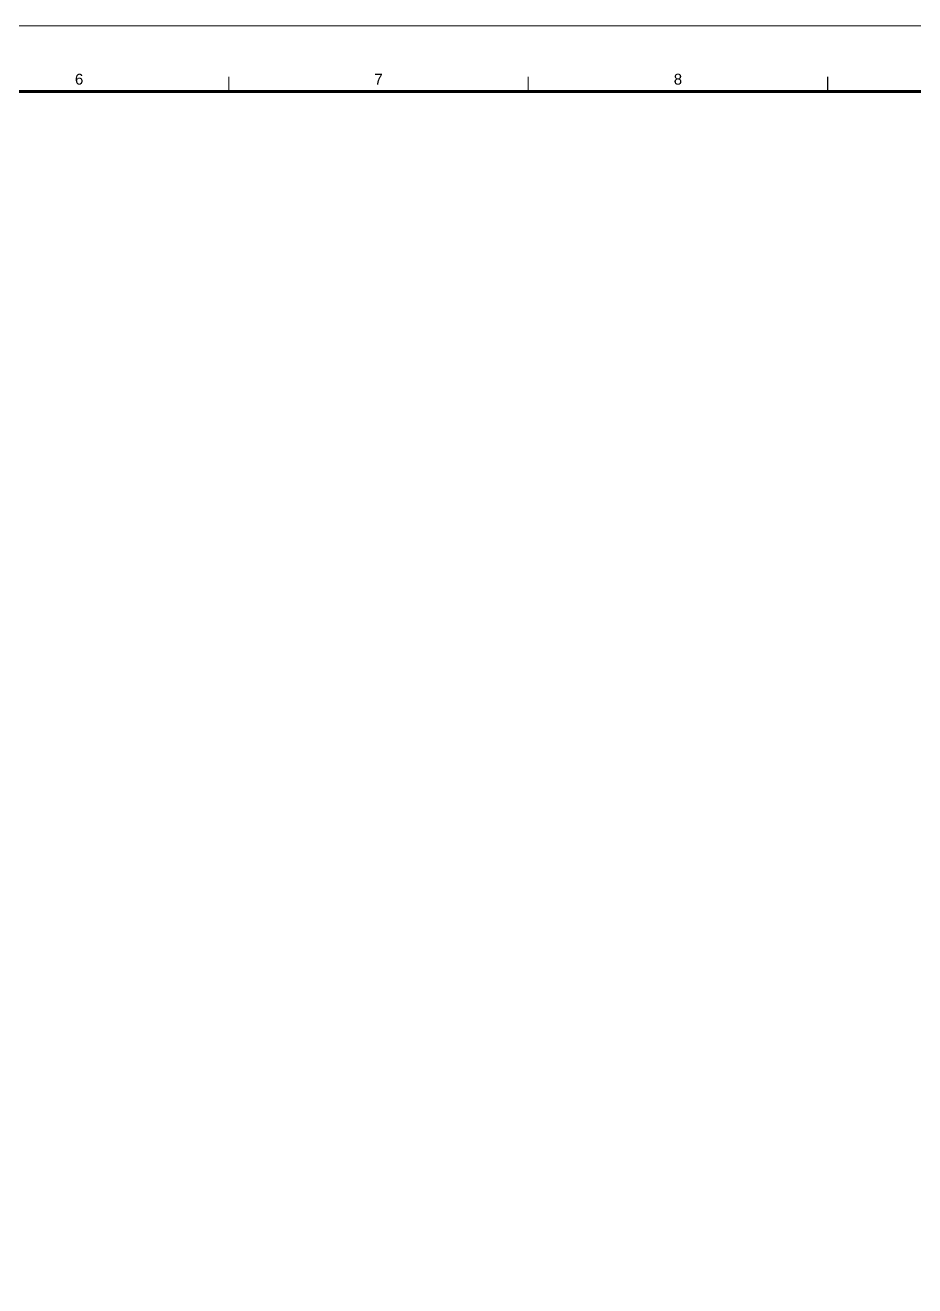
# Paper-space layout 'Layout1' of a CAD drawing. Header units: inches. Extents: x -0.3 to 11.4, y -0.3 to 8.
# Drawn here: x 5.543 to 8.48, y 3.878 to 8.042 of the extents above; entities that cross this region are included whole.
import ezdxf
from ezdxf.enums import TextEntityAlignment as Align

# ---------------------------------------------------------------- set-up
doc = ezdxf.new("R2010")
doc.units = ezdxf.units.IN
doc.header["$MEASUREMENT"] = 0
doc.layers.add('G-ANNO-NPLT', color=210, linetype='Continuous', plot=False)
doc.layers.add('G-ANNO-TEXT', color=3, linetype='Continuous')
doc.layers.add('G-ANNO-TTLB', color=3, linetype='Continuous')
doc.styles.add('ARIAL', font='Arial.ttf')

# ---------------------------------------------------------------- blocks, each defined once
blk = doc.blocks.new('A1_GRID_LAYOUT')
at = {"layer": 'G-ANNO-NPLT', "const_width": 0.18}
blk.add_lwpolyline([(594, 0), (594, 420), (0, 420), (0, 0)], dxfattribs=at)
at = {"layer": 'G-ANNO-TTLB', "const_width": 0.18, "flags": 128}
for points in [[(331, 411.5), (331, 409)], [(381, 411.5), (381, 409)], [(431, 411.5), (431, 409)]]:
    blk.add_lwpolyline(points, dxfattribs=at)
at = {"layer": 'G-ANNO-TTLB', "const_width": 0.5, "flags": 128}
blk.add_lwpolyline([(25, 409), (25, 10), (584, 10), (584, 409)], close=True, dxfattribs=at)
at = {"layer": 'G-ANNO-TEXT', "style": 'ARIAL'}
for s, p in [('6', (306, 411.07)), ('7', (356, 411.07)), ('8', (406, 411.07))]:
    blk.add_text(s, height=1.8, dxfattribs=at).set_placement(p, align=Align.MIDDLE_CENTER)

psp = doc.layouts.get("Layout1")

# ---------------------------------------------------------------- block references
at = {"xscale": 0.01977277110999556, "yscale": 0.01977277110999556, "zscale": 0.01977277110999556}
psp.add_blockref('A1_GRID_LAYOUT', (-0.3297, -0.264), dxfattribs=at)

doc.saveas('drawing.dxf')
